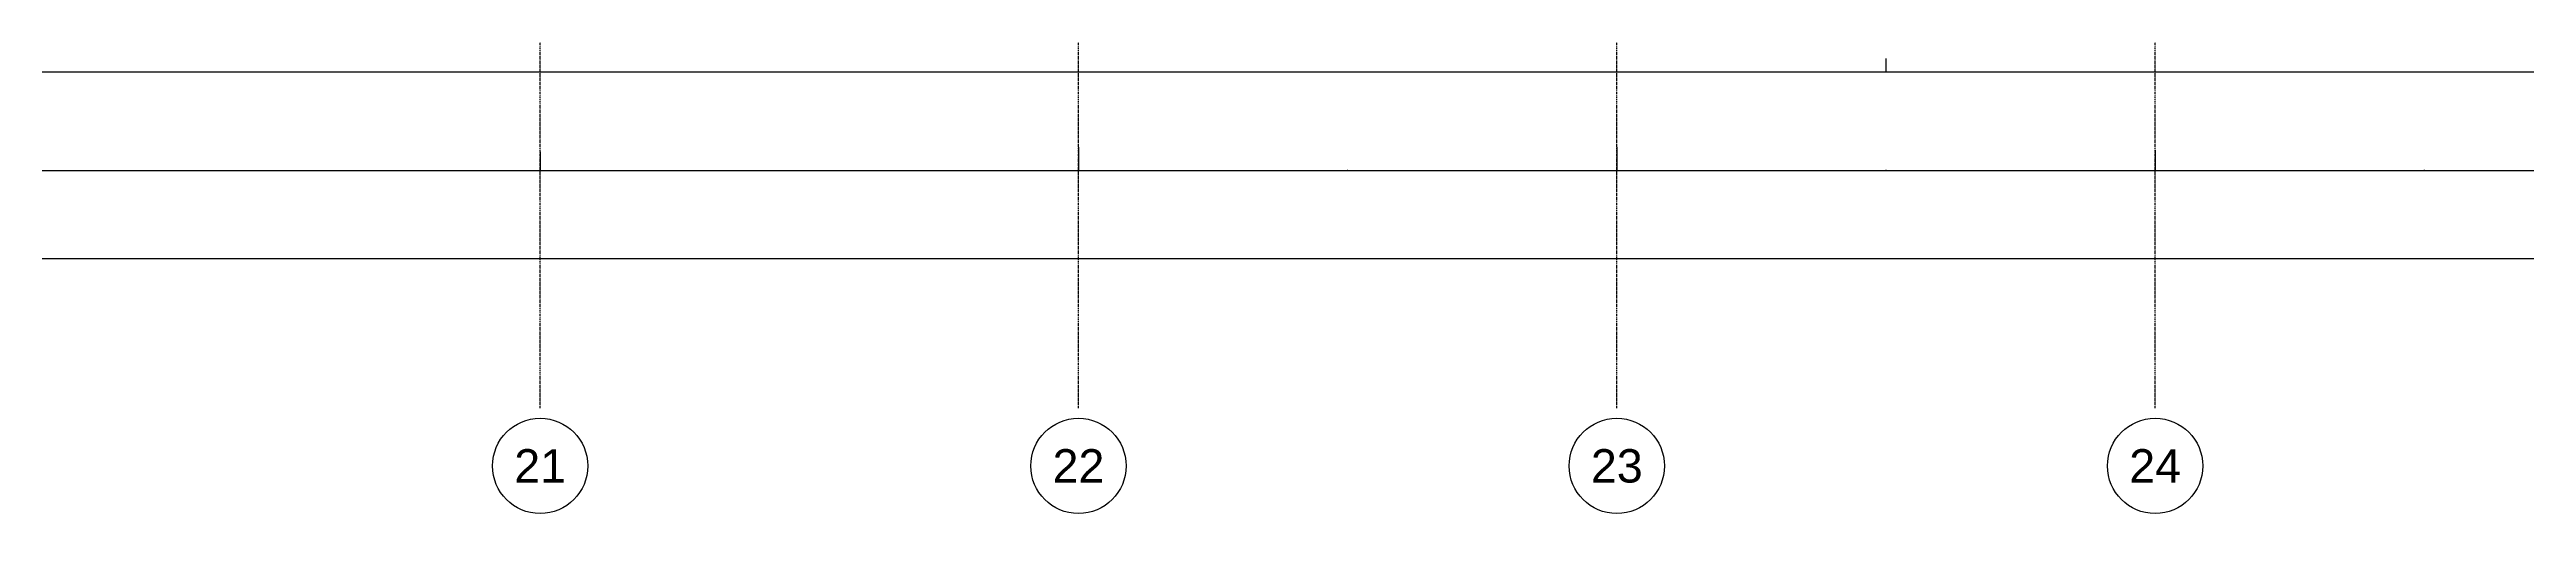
# Model space of a CAD drawing. Extents: x -12912 to 27386, y 1818 to 8189.
# Drawn here: x 4979 to 6267, y 5568 to 5810 of the extents above; entities that cross this region are included whole.
import ezdxf
from ezdxf.enums import TextEntityAlignment as Align

# ---------------------------------------------------------------- set-up
doc = ezdxf.new("R2010")
doc.units = 0
doc.header["$MEASUREMENT"] = 0
doc.linetypes.add('GrFeatureAxis', pattern=[0.85, 0.25, -0.2, 0.1, -0.2, 0.1])
doc.linetypes.add('STRICHPUNKT2_S11', pattern=[0.9, 0.7, -0.1, 0, -0.1])
doc.layers.get('0').update_dxf_attribs({"linetype": 'CONTINUOUS'})
doc.layers.get('DEFPOINTS').update_dxf_attribs({"linetype": 'CONTINUOUS'})
doc.layers.add('STR_AXES', color=4, linetype='STRICHPUNKT2_S11', lineweight=25)
doc.layers.add('STR_AXES_REPERE', color=1, linetype='CONTINUOUS')
doc.layers.add('STR_COTATION', color=1, linetype='CONTINUOUS')
doc.styles.add('GrDimensions', font='simplex.shx')
doc.styles.add('GrGrid', font='ARIAL.TTF', dxfattribs={"height": 0.17})
doc.dimstyles.new('GrDimensions', dxfattribs={"dimtxt": 0.09, "dimasz": 0.05, "dimexe": 0.07, "dimexo": 0, "dimgap": 0.05, "dimtad": 1, "dimzin": 0, "dimdsep": 46, "dimtxsty": 'GrDimensions', "dimblk": 'ARCHTICK', "dimblk1": 'ARCHTICK', "dimblk2": 'ARCHTICK', "dimcen": 0.09, "dimadec": 0, "dimazin": 0, "dimtfac": 1, "dimtdec": 4, "dimtmove": 0, "dimatfit": 3, "dimldrblk": 'OPEN30', "dimfxl": 0, "dimtolj": 1, "dimtzin": 0, "dimarcsym": 0})

# ---------------------------------------------------------------- blocks, each defined once
blk = doc.blocks.new('_ArchTick')
at = {"color": 0, "linetype": 'ByBlock', "const_width": 0.15}
blk.add_lwpolyline([(-0.5, -0.5), (0.5, 0.5)], dxfattribs=at)
blk = doc.blocks.new('*D38')
at = {"layer": 'DEFPOINTS', "color": 0}
for p in [(5654, 5798), (5934, 5805), (5934, 5798)]:
    blk.add_point(p, dxfattribs=at)
at = {"layer": 'STR_COTATION', "color": 0, "lineweight": -2}
for p, q in [((5654, 5798), (5654, 5798)), ((5654, 5798), (5934, 5798)), ((5934, 5805), (5934, 5797.9))]:
    blk.add_line(p, q, dxfattribs=at)
at = {"layer": 'STR_COTATION', "color": 0, "lineweight": -2, "xscale": 0.05, "yscale": 0.05, "zscale": 0.05, "rotation": 180}
blk.add_blockref('_ArchTick', (5654, 5798), dxfattribs=at)
at = {"layer": 'STR_COTATION', "color": 0, "lineweight": -2, "xscale": 0.05, "yscale": 0.05, "zscale": 0.05}
blk.add_blockref('_ArchTick', (5934, 5798), dxfattribs=at)
at = {"layer": 'STR_COTATION', "color": 0, "insert": (5794, 5798.1), "char_height": 0.09, "attachment_point": 5, "style": 'GrDimensions'}
blk.add_mtext('\\A1;280.00', dxfattribs=at)
blk = doc.blocks.new('_Open30')
at = {"color": 0, "linetype": 'ByBlock', "lineweight": -2}
for p, q in [((-1, 0), (0, 0)), ((0, 0), (-1, 0)), ((0, 0), (-1, 0))]:
    blk.add_line(p, q, dxfattribs=at)
blk = doc.blocks.new('*D473')
at = {"layer": 'DEFPOINTS', "color": 0, "linetype": 'Continuous'}
for p in [(4814, 5798), (5094, 5798), (5094, 5798)]:
    blk.add_point(p, dxfattribs=at)
at = {"layer": 'STR_COTATION', "color": 0, "linetype": 'Continuous', "lineweight": -2}
for p, q in [((4814, 5798), (4814, 5798.1)), ((4814, 5798), (5094, 5798)), ((5094, 5798), (5094, 5798.1))]:
    blk.add_line(p, q, dxfattribs=at)
at = {"layer": 'STR_COTATION', "color": 0, "linetype": 'Continuous', "lineweight": -2, "xscale": 0.065, "yscale": 0.065, "zscale": 0.065, "rotation": 180}
blk.add_blockref('_ArchTick', (4814, 5798), dxfattribs=at)
at = {"layer": 'STR_COTATION', "color": 0, "linetype": 'Continuous', "lineweight": -2, "xscale": 0.065, "yscale": 0.065, "zscale": 0.065}
blk.add_blockref('_ArchTick', (5094, 5798), dxfattribs=at)
at = {"layer": 'STR_COTATION', "color": 0, "linetype": 'Continuous', "lineweight": -3, "insert": (4954, 5798.1), "char_height": 0.117, "attachment_point": 5, "style": 'GrDimensions'}
blk.add_mtext('\\A1;280.00', dxfattribs=at)
blk = doc.blocks.new('*D474')
at = {"layer": 'DEFPOINTS', "color": 0, "linetype": 'Continuous'}
for p in [(5094, 5798), (5374, 5798), (5374, 5798)]:
    blk.add_point(p, dxfattribs=at)
at = {"layer": 'STR_COTATION', "color": 0, "linetype": 'Continuous', "lineweight": -2}
for p, q in [((5094, 5798), (5094, 5798.1)), ((5094, 5798), (5374, 5798)), ((5374, 5798), (5374, 5798.1))]:
    blk.add_line(p, q, dxfattribs=at)
at = {"layer": 'STR_COTATION', "color": 0, "linetype": 'Continuous', "lineweight": -2, "xscale": 0.065, "yscale": 0.065, "zscale": 0.065, "rotation": 180}
blk.add_blockref('_ArchTick', (5094, 5798), dxfattribs=at)
at = {"layer": 'STR_COTATION', "color": 0, "linetype": 'Continuous', "lineweight": -2, "xscale": 0.065, "yscale": 0.065, "zscale": 0.065}
blk.add_blockref('_ArchTick', (5374, 5798), dxfattribs=at)
at = {"layer": 'STR_COTATION', "color": 0, "linetype": 'Continuous', "lineweight": -3, "insert": (5234, 5798.1), "char_height": 0.117, "attachment_point": 5, "style": 'GrDimensions'}
blk.add_mtext('\\A1;280.00', dxfattribs=at)
blk = doc.blocks.new('*D475')
at = {"layer": 'DEFPOINTS', "color": 0, "linetype": 'Continuous'}
for p in [(5374, 5798), (5654, 5798), (5654, 5798)]:
    blk.add_point(p, dxfattribs=at)
at = {"layer": 'STR_COTATION', "color": 0, "linetype": 'Continuous', "lineweight": -2}
for p, q in [((5374, 5798), (5374, 5798.1)), ((5374, 5798), (5654, 5798)), ((5654, 5798), (5654, 5798.1))]:
    blk.add_line(p, q, dxfattribs=at)
at = {"layer": 'STR_COTATION', "color": 0, "linetype": 'Continuous', "lineweight": -2, "xscale": 0.065, "yscale": 0.065, "zscale": 0.065, "rotation": 180}
blk.add_blockref('_ArchTick', (5374, 5798), dxfattribs=at)
at = {"layer": 'STR_COTATION', "color": 0, "linetype": 'Continuous', "lineweight": -2, "xscale": 0.065, "yscale": 0.065, "zscale": 0.065}
blk.add_blockref('_ArchTick', (5654, 5798), dxfattribs=at)
at = {"layer": 'STR_COTATION', "color": 0, "linetype": 'Continuous', "lineweight": -3, "insert": (5514, 5798.1), "char_height": 0.117, "attachment_point": 5, "style": 'GrDimensions'}
blk.add_mtext('\\A1;280.00', dxfattribs=at)
blk = doc.blocks.new('*D476')
at = {"layer": 'DEFPOINTS', "color": 0, "linetype": 'Continuous'}
for p in [(5934, 5805), (6214, 5798), (6214, 5798)]:
    blk.add_point(p, dxfattribs=at)
at = {"layer": 'STR_COTATION', "color": 0, "linetype": 'Continuous', "lineweight": -2}
for p, q in [((5934, 5805), (5934, 5797.9)), ((5934, 5798), (6214, 5798)), ((6214, 5798), (6214, 5798.1))]:
    blk.add_line(p, q, dxfattribs=at)
at = {"layer": 'STR_COTATION', "color": 0, "linetype": 'Continuous', "lineweight": -2, "xscale": 0.065, "yscale": 0.065, "zscale": 0.065, "rotation": 180}
blk.add_blockref('_ArchTick', (5934, 5798), dxfattribs=at)
at = {"layer": 'STR_COTATION', "color": 0, "linetype": 'Continuous', "lineweight": -2, "xscale": 0.065, "yscale": 0.065, "zscale": 0.065}
blk.add_blockref('_ArchTick', (6214, 5798), dxfattribs=at)
at = {"layer": 'STR_COTATION', "color": 0, "linetype": 'Continuous', "lineweight": -3, "insert": (6074, 5798.1), "char_height": 0.117, "attachment_point": 5, "style": 'GrDimensions'}
blk.add_mtext('\\A1;280.00', dxfattribs=at)
blk = doc.blocks.new('*D477')
at = {"layer": 'DEFPOINTS', "color": 0, "linetype": 'Continuous'}
for p in [(6214, 5798), (6494, 5798), (6494, 5798)]:
    blk.add_point(p, dxfattribs=at)
at = {"layer": 'STR_COTATION', "color": 0, "linetype": 'Continuous', "lineweight": -2}
for p, q in [((6214, 5798), (6214, 5798.1)), ((6214, 5798), (6494, 5798)), ((6494, 5798), (6494, 5798.1))]:
    blk.add_line(p, q, dxfattribs=at)
at = {"layer": 'STR_COTATION', "color": 0, "linetype": 'Continuous', "lineweight": -2, "xscale": 0.065, "yscale": 0.065, "zscale": 0.065, "rotation": 180}
blk.add_blockref('_ArchTick', (6214, 5798), dxfattribs=at)
at = {"layer": 'STR_COTATION', "color": 0, "linetype": 'Continuous', "lineweight": -2, "xscale": 0.065, "yscale": 0.065, "zscale": 0.065}
blk.add_blockref('_ArchTick', (6494, 5798), dxfattribs=at)
at = {"layer": 'STR_COTATION', "color": 0, "linetype": 'Continuous', "lineweight": -3, "insert": (6354, 5798.1), "char_height": 0.117, "attachment_point": 5, "style": 'GrDimensions'}
blk.add_mtext('\\A1;280.00', dxfattribs=at)
blk = doc.blocks.new('*D542')
at = {"layer": 'DEFPOINTS', "color": 0, "linetype": 'Continuous'}
for p in [(4954, 5759.6), (5234, 5756.4), (5234, 5746.6)]:
    blk.add_point(p, dxfattribs=at)
at = {"layer": 'STR_COTATION', "color": 0, "linetype": 'Continuous', "lineweight": -2}
for p, q in [((4954, 5759.6), (4954, 5746.5)), ((4954, 5746.6), (5234, 5746.6)), ((5234, 5756.4), (5234, 5746.5))]:
    blk.add_line(p, q, dxfattribs=at)
at = {"layer": 'STR_COTATION', "color": 0, "linetype": 'Continuous', "lineweight": -2, "xscale": 0.065, "yscale": 0.065, "zscale": 0.065, "rotation": 180}
blk.add_blockref('_ArchTick', (4954, 5746.6), dxfattribs=at)
at = {"layer": 'STR_COTATION', "color": 0, "linetype": 'Continuous', "lineweight": -2, "xscale": 0.065, "yscale": 0.065, "zscale": 0.065}
blk.add_blockref('_ArchTick', (5234, 5746.6), dxfattribs=at)
at = {"layer": 'STR_COTATION', "color": 0, "linetype": 'Continuous', "lineweight": -3, "insert": (5094, 5746.7), "char_height": 0.117, "attachment_point": 5, "style": 'GrDimensions'}
blk.add_mtext('\\A1;280.00', dxfattribs=at)
blk = doc.blocks.new('*D543')
at = {"layer": 'DEFPOINTS', "color": 0, "linetype": 'Continuous'}
for p in [(5234, 5756.4), (5514, 5758.8), (5514, 5746.6)]:
    blk.add_point(p, dxfattribs=at)
at = {"layer": 'STR_COTATION', "color": 0, "linetype": 'Continuous', "lineweight": -2}
for p, q in [((5234, 5756.4), (5234, 5746.5)), ((5234, 5746.6), (5514, 5746.6)), ((5514, 5758.8), (5514, 5746.5))]:
    blk.add_line(p, q, dxfattribs=at)
at = {"layer": 'STR_COTATION', "color": 0, "linetype": 'Continuous', "lineweight": -2, "xscale": 0.065, "yscale": 0.065, "zscale": 0.065, "rotation": 180}
blk.add_blockref('_ArchTick', (5234, 5746.6), dxfattribs=at)
at = {"layer": 'STR_COTATION', "color": 0, "linetype": 'Continuous', "lineweight": -2, "xscale": 0.065, "yscale": 0.065, "zscale": 0.065}
blk.add_blockref('_ArchTick', (5514, 5746.6), dxfattribs=at)
at = {"layer": 'STR_COTATION', "color": 0, "linetype": 'Continuous', "lineweight": -3, "insert": (5374, 5746.7), "char_height": 0.117, "attachment_point": 5, "style": 'GrDimensions'}
blk.add_mtext('\\A1;280.00', dxfattribs=at)
blk = doc.blocks.new('*D544')
at = {"layer": 'DEFPOINTS', "color": 0, "linetype": 'Continuous'}
for p in [(5514, 5758.8), (5794, 5758.8), (5794, 5746.6)]:
    blk.add_point(p, dxfattribs=at)
at = {"layer": 'STR_COTATION', "color": 0, "linetype": 'Continuous', "lineweight": -2}
for p, q in [((5514, 5758.8), (5514, 5746.5)), ((5514, 5746.6), (5794, 5746.6)), ((5794, 5758.8), (5794, 5746.5))]:
    blk.add_line(p, q, dxfattribs=at)
at = {"layer": 'STR_COTATION', "color": 0, "linetype": 'Continuous', "lineweight": -2, "xscale": 0.065, "yscale": 0.065, "zscale": 0.065, "rotation": 180}
blk.add_blockref('_ArchTick', (5514, 5746.6), dxfattribs=at)
at = {"layer": 'STR_COTATION', "color": 0, "linetype": 'Continuous', "lineweight": -2, "xscale": 0.065, "yscale": 0.065, "zscale": 0.065}
blk.add_blockref('_ArchTick', (5794, 5746.6), dxfattribs=at)
at = {"layer": 'STR_COTATION', "color": 0, "linetype": 'Continuous', "lineweight": -3, "insert": (5654, 5746.7), "char_height": 0.117, "attachment_point": 5, "style": 'GrDimensions'}
blk.add_mtext('\\A1;280.00', dxfattribs=at)
blk = doc.blocks.new('*D545')
at = {"layer": 'DEFPOINTS', "color": 0, "linetype": 'Continuous'}
for p in [(5794, 5758.8), (6074, 5757.2), (6074, 5746.6)]:
    blk.add_point(p, dxfattribs=at)
at = {"layer": 'STR_COTATION', "color": 0, "linetype": 'Continuous', "lineweight": -2}
for p, q in [((5794, 5758.8), (5794, 5746.5)), ((5794, 5746.6), (6074, 5746.6)), ((6074, 5757.2), (6074, 5746.5))]:
    blk.add_line(p, q, dxfattribs=at)
at = {"layer": 'STR_COTATION', "color": 0, "linetype": 'Continuous', "lineweight": -2, "xscale": 0.065, "yscale": 0.065, "zscale": 0.065, "rotation": 180}
blk.add_blockref('_ArchTick', (5794, 5746.6), dxfattribs=at)
at = {"layer": 'STR_COTATION', "color": 0, "linetype": 'Continuous', "lineweight": -2, "xscale": 0.065, "yscale": 0.065, "zscale": 0.065}
blk.add_blockref('_ArchTick', (6074, 5746.6), dxfattribs=at)
at = {"layer": 'STR_COTATION', "color": 0, "linetype": 'Continuous', "lineweight": -3, "insert": (5934, 5746.7), "char_height": 0.117, "attachment_point": 5, "style": 'GrDimensions'}
blk.add_mtext('\\A1;280.00', dxfattribs=at)
blk = doc.blocks.new('*D546')
at = {"layer": 'DEFPOINTS', "color": 0, "linetype": 'Continuous'}
for p in [(6074, 5757.2), (6354, 5758), (6354, 5746.6)]:
    blk.add_point(p, dxfattribs=at)
at = {"layer": 'STR_COTATION', "color": 0, "linetype": 'Continuous', "lineweight": -2}
for p, q in [((6074, 5757.2), (6074, 5746.5)), ((6074, 5746.6), (6354, 5746.6)), ((6354, 5758), (6354, 5746.5))]:
    blk.add_line(p, q, dxfattribs=at)
at = {"layer": 'STR_COTATION', "color": 0, "linetype": 'Continuous', "lineweight": -2, "xscale": 0.065, "yscale": 0.065, "zscale": 0.065, "rotation": 180}
blk.add_blockref('_ArchTick', (6074, 5746.6), dxfattribs=at)
at = {"layer": 'STR_COTATION', "color": 0, "linetype": 'Continuous', "lineweight": -2, "xscale": 0.065, "yscale": 0.065, "zscale": 0.065}
blk.add_blockref('_ArchTick', (6354, 5746.6), dxfattribs=at)
at = {"layer": 'STR_COTATION', "color": 0, "linetype": 'Continuous', "lineweight": -3, "insert": (6214, 5746.7), "char_height": 0.117, "attachment_point": 5, "style": 'GrDimensions'}
blk.add_mtext('\\A1;280.00', dxfattribs=at)
blk = doc.blocks.new('*D600')
at = {"layer": 'DEFPOINTS', "color": 0, "linetype": 'Continuous'}
for p in [(-1020.4, 5712.9), (7612.3, 5712.9), (-1020.4, 5700.6)]:
    blk.add_point(p, dxfattribs=at)
at = {"layer": 'STR_COTATION', "color": 0, "linetype": 'Continuous', "lineweight": -2}
for p, q in [((-1020.4, 5712.9), (-1020.4, 5700.5)), ((7612.3, 5712.9), (7612.3, 5700.5)), ((7612.3, 5700.6), (-1020.4, 5700.6))]:
    blk.add_line(p, q, dxfattribs=at)
at = {"layer": 'STR_COTATION', "color": 0, "linetype": 'Continuous', "lineweight": -2, "xscale": 0.065, "yscale": 0.065, "zscale": 0.065, "rotation": 180}
blk.add_blockref('_ArchTick', (-1020.4, 5700.6), dxfattribs=at)
at = {"layer": 'STR_COTATION', "color": 0, "linetype": 'Continuous', "lineweight": -2, "xscale": 0.065, "yscale": 0.065, "zscale": 0.065}
blk.add_blockref('_ArchTick', (7612.3, 5700.6), dxfattribs=at)
at = {"layer": 'STR_COTATION', "color": 0, "linetype": 'Continuous', "lineweight": -3, "insert": (3296, 5700.7), "char_height": 0.117, "attachment_point": 5, "style": 'GrDimensions'}
blk.add_mtext('\\A1;8632.63', dxfattribs=at)

msp = doc.modelspace()

# ---------------------------------------------------------------- linework, layer by layer
at = {"layer": 'STR_AXES', "linetype": 'GrFeatureAxis'}
for p, q in [((5234.007, 5622.963), (5234.007, 8022.963)), ((5514.007, 5622.963), (5514.007, 8022.963)), ((5794.007, 5622.963), (5794.007, 8022.963)), ((6074.007, 5622.963), (6074.007, 8022.963))]:
    msp.add_line(p, q, dxfattribs=at)
at = {"layer": 'STR_AXES_REPERE', "linetype": 'Continuous'}
for centre in [(5234.007, 5592.963), (5514.007, 5592.963), (5794.007, 5592.963), (6074.007, 5592.963)]:
    msp.add_ellipse(centre, major_axis=(17.515, 17.515), ratio=1, start_param=5.49778714, end_param=11.78097245, dxfattribs=at)

# ---------------------------------------------------------------- texts
at = {"layer": 'STR_AXES_REPERE', "linetype": 'Continuous', "style": 'GrGrid'}
for s, p in [('21', (5234.007, 5592.963)), ('22', (5514.007, 5592.963)), ('23', (5794.007, 5592.963)), ('24', (6074.007, 5592.963))]:
    msp.add_text(s, height=17.3711, dxfattribs=at).set_placement(p, align=Align.MIDDLE_CENTER)

# ---------------------------------------------------------------- dimensions: what is measured, and where the dimension line sits
at = {"layer": 'STR_COTATION', "linetype": 'Continuous', "lineweight": -3}
for base, p1, p2, picture, middle in [((5094.007, 5797.96), (4814.007, 5797.96), (5094.007, 5797.96), '*D473', (4954.007, 5798.084)), ((5374.007, 5797.96), (5094.007, 5797.96), (5374.007, 5797.96), '*D474', (5234.007, 5798.084)), ((5654.007, 5797.96), (5374.007, 5797.96), (5654.007, 5797.96), '*D475', (5514.007, 5798.084)), ((6214.007, 5797.96), (5934.007, 5804.96), (6214.007, 5797.96), '*D476', (6074.007, 5798.084)), ((6494.007, 5797.96), (6214.007, 5797.96), (6494.007, 5797.96), '*D477', (6354.007, 5798.084)), ((5234.007, 5746.577), (4954.007, 5759.572), (5234.007, 5756.4), '*D542', (5094.007, 5746.7)), ((5514.007, 5746.577), (5234.007, 5756.4), (5514.007, 5758.77), '*D543', (5374.007, 5746.7)), ((5794.007, 5746.577), (5514.007, 5758.77), (5794.007, 5758.773), '*D544', (5654.007, 5746.7)), ((6074.007, 5746.577), (5794.007, 5758.773), (6074.007, 5757.187), '*D545', (5934.007, 5746.7)), ((6354.007, 5746.577), (6074.007, 5757.187), (6354.007, 5757.98), '*D546', (6214.007, 5746.7)), ((-1020.362, 5700.612), (7612.271, 5712.875), (-1020.362, 5712.875), '*D600', (3295.955, 5700.736))]:
    dim = msp.add_linear_dim(base=base, p1=p1, p2=p2, dimstyle='GrDimensions', override={"dimscale": 1.3, "dimtmove": 1}, dxfattribs=at)
    dim.commit()
    dim.dimension.update_dxf_attribs({"geometry": picture, "text_midpoint": middle})
at = {"layer": 'STR_COTATION'}
dim = msp.add_linear_dim(base=(5934.007, 5797.96), p1=(5654.007, 5797.96), p2=(5934.007, 5804.96), dimstyle='GrDimensions', override={"dimtmove": 1}, dxfattribs=at)
dim.commit()
dim.dimension.update_dxf_attribs({"geometry": '*D38', "text_midpoint": (5794.007, 5798.055)})

doc.saveas('drawing.dxf')
